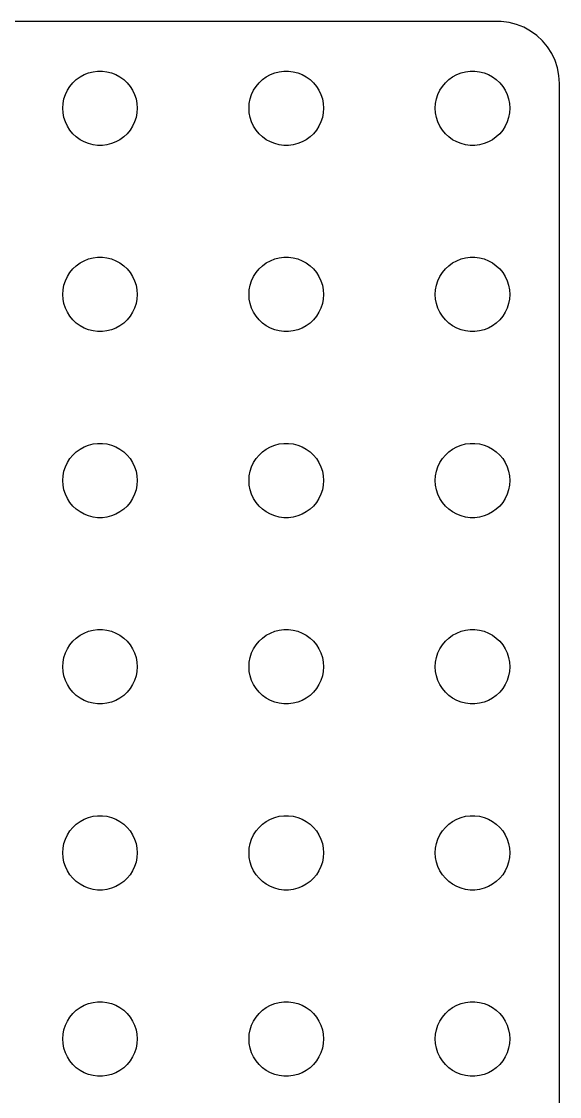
# Model space of a CAD drawing. Header units: metres. Extents: x -82 to 82, y -82 to 82.
# Drawn here: x 38.7 to 82, y -4.6 to 82 of the extents above; entities that cross this region are included whole.
import ezdxf

# ---------------------------------------------------------------- set-up
doc = ezdxf.new("R2010")
doc.units = ezdxf.units.M

msp = doc.modelspace()

# ---------------------------------------------------------------- linework, layer by layer
for p, q in [((77.3139, 81.9901), (-77.3139, 81.9901)), ((77.9369, 81.9114), (77.3139, 81.9901)), ((78.5451, 81.7553), (77.9369, 81.9114)), ((79.1289, 81.5241), (78.5451, 81.7553)), ((79.6791, 81.2216), (79.1289, 81.5241)), ((80.1871, 80.8526), (79.6791, 81.2216)), ((80.6448, 80.4227), (80.1871, 80.8526)), ((81.0451, 79.9389), (80.6448, 80.4227)), ((81.3815, 79.4088), (81.0451, 79.9389)), ((81.6489, 78.8406), (81.3815, 79.4088)), ((81.8429, 78.2434), (81.6489, 78.8406)), ((44.4379, 77.9469), (44.8116, 77.9941)), ((44.8116, 77.9941), (45.1884, 77.9941)), ((45.1884, 77.9941), (45.5621, 77.9469)), ((59.4379, 77.9469), (59.8116, 77.9941)), ((59.8116, 77.9941), (60.1884, 77.9941)), ((60.1884, 77.9941), (60.5621, 77.9469)), ((74.4379, 77.9469), (74.8116, 77.9941)), ((74.8116, 77.9941), (75.1884, 77.9941)), ((75.1884, 77.9941), (75.5621, 77.9469)), ((81.9606, 77.6267), (81.8429, 78.2434)), ((42.8131, 77.0536), (43.0877, 77.3115)), ((43.0877, 77.3115), (43.3925, 77.533)), ((43.3925, 77.533), (43.7227, 77.7145)), ((43.7227, 77.7145), (44.0729, 77.8532)), ((44.0729, 77.8532), (44.4379, 77.9469)), ((45.5621, 77.9469), (45.927, 77.8532)), ((45.927, 77.8532), (46.2773, 77.7145)), ((46.2773, 77.7145), (46.6075, 77.533)), ((46.6075, 77.533), (46.9123, 77.3115)), ((46.9123, 77.3115), (47.1869, 77.0536)), ((57.8131, 77.0536), (58.0877, 77.3115)), ((58.0877, 77.3115), (58.3925, 77.533)), ((58.3925, 77.533), (58.7227, 77.7145)), ((58.7227, 77.7145), (59.0729, 77.8532)), ((59.0729, 77.8532), (59.4379, 77.9469)), ((60.5621, 77.9469), (60.927, 77.8532)), ((60.927, 77.8532), (61.2773, 77.7145)), ((61.2773, 77.7145), (61.6075, 77.533)), ((61.6075, 77.533), (61.9123, 77.3115)), ((61.9123, 77.3115), (62.1869, 77.0536)), ((72.8131, 77.0536), (73.0877, 77.3115)), ((73.0877, 77.3115), (73.3925, 77.533)), ((73.3925, 77.533), (73.7227, 77.7145)), ((73.7227, 77.7145), (74.073, 77.8532)), ((74.073, 77.8532), (74.4379, 77.9469)), ((75.5621, 77.9469), (75.927, 77.8532)), ((75.927, 77.8532), (76.2773, 77.7145)), ((76.2773, 77.7145), (76.6075, 77.533)), ((76.6075, 77.533), (76.9123, 77.3115)), ((76.9123, 77.3115), (77.1869, 77.0536)), ((82, 77), (81.9606, 77.6267)), ((42.2107, 76.1044), (42.3711, 76.4453)), ((42.3711, 76.4453), (42.5729, 76.7634)), ((42.5729, 76.7634), (42.8131, 77.0536)), ((47.1869, 77.0536), (47.427, 76.7634)), ((47.427, 76.7634), (47.6289, 76.4453)), ((47.6289, 76.4453), (47.7893, 76.1044)), ((57.2107, 76.1044), (57.3711, 76.4453)), ((57.3711, 76.4453), (57.5729, 76.7634)), ((57.5729, 76.7634), (57.8131, 77.0536)), ((62.1869, 77.0536), (62.427, 76.7634)), ((62.427, 76.7634), (62.6289, 76.4453)), ((62.6289, 76.4453), (62.7893, 76.1044)), ((72.2107, 76.1044), (72.3711, 76.4453)), ((72.3711, 76.4453), (72.573, 76.7634)), ((72.573, 76.7634), (72.8131, 77.0536)), ((77.1869, 77.0536), (77.427, 76.7634)), ((77.427, 76.7634), (77.6289, 76.4453)), ((77.6289, 76.4453), (77.7893, 76.1044)), ((82, -77), (82, 77)), ((42, 75), (42.0237, 75.376)), ((42.0237, 75.376), (42.0942, 75.7461)), ((42.0942, 75.7461), (42.2107, 76.1044)), ((47.7893, 76.1044), (47.9057, 75.7461)), ((47.9057, 75.7461), (47.9763, 75.376)), ((47.9763, 75.376), (48, 75)), ((57, 75), (57.0237, 75.376)), ((57.0237, 75.376), (57.0942, 75.7461)), ((57.0942, 75.7461), (57.2107, 76.1044)), ((62.7893, 76.1044), (62.9057, 75.7461)), ((62.9057, 75.7461), (62.9763, 75.376)), ((62.9763, 75.376), (63, 75)), ((72, 75), (72.0237, 75.376)), ((72.0237, 75.376), (72.0943, 75.7461)), ((72.0943, 75.7461), (72.2107, 76.1044)), ((77.7893, 76.1044), (77.9057, 75.7461)), ((77.9057, 75.7461), (77.9763, 75.376)), ((77.9763, 75.376), (78, 75)), ((42.0237, 74.624), (42, 75)), ((42.0942, 74.2539), (42.0237, 74.624)), ((47.9763, 74.624), (47.9057, 74.2539)), ((48, 75), (47.9763, 74.624)), ((57.0237, 74.624), (57, 75)), ((57.0942, 74.2539), (57.0237, 74.624)), ((62.9763, 74.624), (62.9057, 74.2539)), ((63, 75), (62.9763, 74.624)), ((72.0237, 74.624), (72, 75)), ((72.0943, 74.2539), (72.0237, 74.624)), ((77.9763, 74.624), (77.9057, 74.2539)), ((78, 75), (77.9763, 74.624)), ((42.2107, 73.8956), (42.0942, 74.2539)), ((42.3711, 73.5547), (42.2107, 73.8956)), ((47.7893, 73.8956), (47.6289, 73.5547)), ((47.9057, 74.2539), (47.7893, 73.8956)), ((57.2107, 73.8956), (57.0942, 74.2539)), ((57.3711, 73.5547), (57.2107, 73.8956)), ((62.7893, 73.8956), (62.6289, 73.5547)), ((62.9057, 74.2539), (62.7893, 73.8956)), ((72.2107, 73.8956), (72.0943, 74.2539)), ((72.3711, 73.5547), (72.2107, 73.8956)), ((77.7893, 73.8956), (77.6289, 73.5547)), ((77.9057, 74.2539), (77.7893, 73.8956)), ((42.5729, 73.2366), (42.3711, 73.5547)), ((42.8131, 72.9464), (42.5729, 73.2366)), ((43.0877, 72.6885), (42.8131, 72.9464)), ((47.1869, 72.9464), (46.9123, 72.6885)), ((47.427, 73.2366), (47.1869, 72.9464)), ((47.6289, 73.5547), (47.427, 73.2366)), ((57.5729, 73.2366), (57.3711, 73.5547)), ((57.8131, 72.9464), (57.5729, 73.2366)), ((58.0877, 72.6885), (57.8131, 72.9464)), ((62.1869, 72.9464), (61.9123, 72.6885)), ((62.427, 73.2366), (62.1869, 72.9464)), ((62.6289, 73.5547), (62.427, 73.2366)), ((72.573, 73.2366), (72.3711, 73.5547)), ((72.8131, 72.9464), (72.573, 73.2366)), ((73.0877, 72.6885), (72.8131, 72.9464)), ((77.1869, 72.9464), (76.9123, 72.6885)), ((77.427, 73.2366), (77.1869, 72.9464)), ((77.6289, 73.5547), (77.427, 73.2366)), ((43.3925, 72.467), (43.0877, 72.6885)), ((43.7227, 72.2855), (43.3925, 72.467)), ((44.0729, 72.1468), (43.7227, 72.2855)), ((44.4379, 72.0531), (44.0729, 72.1468)), ((44.8116, 72.0059), (44.4379, 72.0531)), ((45.1884, 72.0059), (44.8116, 72.0059)), ((45.5621, 72.0531), (45.1884, 72.0059)), ((45.927, 72.1468), (45.5621, 72.0531)), ((46.2773, 72.2855), (45.927, 72.1468)), ((46.6075, 72.467), (46.2773, 72.2855)), ((46.9123, 72.6885), (46.6075, 72.467)), ((58.3925, 72.467), (58.0877, 72.6885)), ((58.7227, 72.2855), (58.3925, 72.467)), ((59.0729, 72.1468), (58.7227, 72.2855)), ((59.4379, 72.0531), (59.0729, 72.1468)), ((59.8116, 72.0059), (59.4379, 72.0531)), ((60.1884, 72.0059), (59.8116, 72.0059)), ((60.5621, 72.0531), (60.1884, 72.0059)), ((60.927, 72.1468), (60.5621, 72.0531)), ((61.2773, 72.2855), (60.927, 72.1468)), ((61.6075, 72.467), (61.2773, 72.2855)), ((61.9123, 72.6885), (61.6075, 72.467)), ((73.3925, 72.467), (73.0877, 72.6885)), ((73.7227, 72.2855), (73.3925, 72.467)), ((74.073, 72.1468), (73.7227, 72.2855)), ((74.4379, 72.0531), (74.073, 72.1468)), ((74.8116, 72.0059), (74.4379, 72.0531)), ((75.1884, 72.0059), (74.8116, 72.0059)), ((75.5621, 72.0531), (75.1884, 72.0059)), ((75.927, 72.1468), (75.5621, 72.0531)), ((76.2773, 72.2855), (75.927, 72.1468)), ((76.6075, 72.467), (76.2773, 72.2855)), ((76.9123, 72.6885), (76.6075, 72.467)), ((43.0877, 62.3115), (43.3925, 62.533)), ((43.3925, 62.533), (43.7227, 62.7145)), ((43.7227, 62.7145), (44.0729, 62.8532)), ((44.0729, 62.8532), (44.4379, 62.9469)), ((44.4379, 62.9469), (44.8116, 62.9941)), ((44.8116, 62.9941), (45.1884, 62.9941)), ((45.1884, 62.9941), (45.5621, 62.9469)), ((45.5621, 62.9469), (45.927, 62.8532)), ((45.927, 62.8532), (46.2773, 62.7145)), ((46.2773, 62.7145), (46.6075, 62.533)), ((46.6075, 62.533), (46.9123, 62.3115)), ((58.0877, 62.3115), (58.3925, 62.533)), ((58.3925, 62.533), (58.7227, 62.7145)), ((58.7227, 62.7145), (59.0729, 62.8532)), ((59.0729, 62.8532), (59.4379, 62.9469)), ((59.4379, 62.9469), (59.8116, 62.9941)), ((59.8116, 62.9941), (60.1884, 62.9941)), ((60.1884, 62.9941), (60.5621, 62.9469)), ((60.5621, 62.9469), (60.927, 62.8532)), ((60.927, 62.8532), (61.2773, 62.7145)), ((61.2773, 62.7145), (61.6075, 62.533)), ((61.6075, 62.533), (61.9123, 62.3115)), ((73.0877, 62.3115), (73.3925, 62.533)), ((73.3925, 62.533), (73.7227, 62.7145)), ((73.7227, 62.7145), (74.073, 62.8532)), ((74.073, 62.8532), (74.4379, 62.9469)), ((74.4379, 62.9469), (74.8116, 62.9941)), ((74.8116, 62.9941), (75.1884, 62.9941)), ((75.1884, 62.9941), (75.5621, 62.9469)), ((75.5621, 62.9469), (75.927, 62.8532)), ((75.927, 62.8532), (76.2773, 62.7145)), ((76.2773, 62.7145), (76.6075, 62.533)), ((76.6075, 62.533), (76.9123, 62.3115)), ((42.3711, 61.4453), (42.5729, 61.7634)), ((42.5729, 61.7634), (42.8131, 62.0536)), ((42.8131, 62.0536), (43.0877, 62.3115)), ((46.9123, 62.3115), (47.1869, 62.0536)), ((47.1869, 62.0536), (47.427, 61.7634)), ((47.427, 61.7634), (47.6289, 61.4453)), ((57.3711, 61.4453), (57.5729, 61.7634)), ((57.5729, 61.7634), (57.8131, 62.0536)), ((57.8131, 62.0536), (58.0877, 62.3115)), ((61.9123, 62.3115), (62.1869, 62.0536)), ((62.1869, 62.0536), (62.427, 61.7634)), ((62.427, 61.7634), (62.6289, 61.4453)), ((72.3711, 61.4453), (72.573, 61.7634)), ((72.573, 61.7634), (72.8131, 62.0536)), ((72.8131, 62.0536), (73.0877, 62.3115)), ((76.9123, 62.3115), (77.1869, 62.0536)), ((77.1869, 62.0536), (77.427, 61.7634)), ((77.427, 61.7634), (77.6289, 61.4453)), ((42.0237, 60.376), (42.0942, 60.7461)), ((42.0942, 60.7461), (42.2107, 61.1044)), ((42.2107, 61.1044), (42.3711, 61.4453)), ((47.6289, 61.4453), (47.7893, 61.1044)), ((47.7893, 61.1044), (47.9057, 60.7461)), ((47.9057, 60.7461), (47.9763, 60.376)), ((57.0237, 60.376), (57.0942, 60.7461)), ((57.0942, 60.7461), (57.2107, 61.1044)), ((57.2107, 61.1044), (57.3711, 61.4453)), ((62.6289, 61.4453), (62.7893, 61.1044)), ((62.7893, 61.1044), (62.9057, 60.7461)), ((62.9057, 60.7461), (62.9763, 60.376)), ((72.0237, 60.376), (72.0943, 60.7461)), ((72.0943, 60.7461), (72.2107, 61.1044)), ((72.2107, 61.1044), (72.3711, 61.4453)), ((77.6289, 61.4453), (77.7893, 61.1044)), ((77.7893, 61.1044), (77.9057, 60.7461)), ((77.9057, 60.7461), (77.9763, 60.376)), ((42, 60), (42.0237, 60.376)), ((42.0237, 59.624), (42, 60)), ((47.9763, 60.376), (48, 60)), ((48, 60), (47.9763, 59.624)), ((57, 60), (57.0237, 60.376)), ((57.0237, 59.624), (57, 60)), ((62.9763, 60.376), (63, 60)), ((63, 60), (62.9763, 59.624)), ((72, 60), (72.0237, 60.376)), ((72.0237, 59.624), (72, 60)), ((77.9763, 60.376), (78, 60)), ((78, 60), (77.9763, 59.624)), ((42.0942, 59.2539), (42.0237, 59.624)), ((42.2107, 58.8956), (42.0942, 59.2539)), ((47.9057, 59.2539), (47.7893, 58.8956)), ((47.9763, 59.624), (47.9057, 59.2539)), ((57.0942, 59.2539), (57.0237, 59.624)), ((57.2107, 58.8956), (57.0942, 59.2539)), ((62.9057, 59.2539), (62.7893, 58.8956)), ((62.9763, 59.624), (62.9057, 59.2539)), ((72.0943, 59.2539), (72.0237, 59.624)), ((72.2107, 58.8956), (72.0943, 59.2539)), ((77.9057, 59.2539), (77.7893, 58.8956)), ((77.9763, 59.624), (77.9057, 59.2539)), ((42.3711, 58.5547), (42.2107, 58.8956)), ((42.5729, 58.2366), (42.3711, 58.5547)), ((42.8131, 57.9464), (42.5729, 58.2366)), ((47.427, 58.2366), (47.1869, 57.9464)), ((47.6289, 58.5547), (47.427, 58.2366)), ((47.7893, 58.8956), (47.6289, 58.5547)), ((57.3711, 58.5547), (57.2107, 58.8956)), ((57.5729, 58.2366), (57.3711, 58.5547)), ((57.8131, 57.9464), (57.5729, 58.2366)), ((62.427, 58.2366), (62.1869, 57.9464)), ((62.6289, 58.5547), (62.427, 58.2366)), ((62.7893, 58.8956), (62.6289, 58.5547)), ((72.3711, 58.5547), (72.2107, 58.8956)), ((72.573, 58.2366), (72.3711, 58.5547)), ((72.8131, 57.9464), (72.573, 58.2366)), ((77.427, 58.2366), (77.1869, 57.9464)), ((77.6289, 58.5547), (77.427, 58.2366)), ((77.7893, 58.8956), (77.6289, 58.5547)), ((43.0877, 57.6885), (42.8131, 57.9464)), ((43.3925, 57.467), (43.0877, 57.6885)), ((43.7227, 57.2855), (43.3925, 57.467)), ((44.0729, 57.1468), (43.7227, 57.2855)), ((46.2773, 57.2855), (45.927, 57.1468)), ((46.6075, 57.467), (46.2773, 57.2855)), ((46.9123, 57.6885), (46.6075, 57.467)), ((47.1869, 57.9464), (46.9123, 57.6885)), ((58.0877, 57.6885), (57.8131, 57.9464)), ((58.3925, 57.467), (58.0877, 57.6885)), ((58.7227, 57.2855), (58.3925, 57.467)), ((59.0729, 57.1468), (58.7227, 57.2855)), ((61.2773, 57.2855), (60.927, 57.1468)), ((61.6075, 57.467), (61.2773, 57.2855)), ((61.9123, 57.6885), (61.6075, 57.467)), ((62.1869, 57.9464), (61.9123, 57.6885)), ((73.0877, 57.6885), (72.8131, 57.9464)), ((73.3925, 57.467), (73.0877, 57.6885)), ((73.7227, 57.2855), (73.3925, 57.467)), ((74.073, 57.1468), (73.7227, 57.2855)), ((76.2773, 57.2855), (75.927, 57.1468)), ((76.6075, 57.467), (76.2773, 57.2855)), ((76.9123, 57.6885), (76.6075, 57.467)), ((77.1869, 57.9464), (76.9123, 57.6885)), ((44.4379, 57.0531), (44.0729, 57.1468)), ((44.8116, 57.0059), (44.4379, 57.0531)), ((45.1884, 57.0059), (44.8116, 57.0059)), ((45.5621, 57.0531), (45.1884, 57.0059)), ((45.927, 57.1468), (45.5621, 57.0531)), ((59.4379, 57.0531), (59.0729, 57.1468)), ((59.8116, 57.0059), (59.4379, 57.0531)), ((60.1884, 57.0059), (59.8116, 57.0059)), ((60.5621, 57.0531), (60.1884, 57.0059)), ((60.927, 57.1468), (60.5621, 57.0531)), ((74.4379, 57.0531), (74.073, 57.1468)), ((74.8116, 57.0059), (74.4379, 57.0531)), ((75.1884, 57.0059), (74.8116, 57.0059)), ((75.5621, 57.0531), (75.1884, 57.0059)), ((75.927, 57.1468), (75.5621, 57.0531)), ((43.3925, 47.533), (43.7227, 47.7145)), ((43.7227, 47.7145), (44.0729, 47.8532)), ((44.0729, 47.8532), (44.4379, 47.9469)), ((44.4379, 47.9469), (44.8116, 47.9941)), ((44.8116, 47.9941), (45.1884, 47.9941)), ((45.1884, 47.9941), (45.5621, 47.9469)), ((45.5621, 47.9469), (45.927, 47.8532)), ((45.927, 47.8532), (46.2773, 47.7145)), ((46.2773, 47.7145), (46.6075, 47.533)), ((58.3925, 47.533), (58.7227, 47.7145)), ((58.7227, 47.7145), (59.0729, 47.8532)), ((59.0729, 47.8532), (59.4379, 47.9469)), ((59.4379, 47.9469), (59.8116, 47.9941)), ((59.8116, 47.9941), (60.1884, 47.9941)), ((60.1884, 47.9941), (60.5621, 47.9469)), ((60.5621, 47.9469), (60.927, 47.8532)), ((60.927, 47.8532), (61.2773, 47.7145)), ((61.2773, 47.7145), (61.6075, 47.533)), ((73.3925, 47.533), (73.7227, 47.7145)), ((73.7227, 47.7145), (74.073, 47.8532)), ((74.073, 47.8532), (74.4379, 47.9469)), ((74.4379, 47.9469), (74.8116, 47.9941)), ((74.8116, 47.9941), (75.1884, 47.9941)), ((75.1884, 47.9941), (75.5621, 47.9469)), ((75.5621, 47.9469), (75.927, 47.8532)), ((75.927, 47.8532), (76.2773, 47.7145)), ((76.2773, 47.7145), (76.6075, 47.533)), ((42.5729, 46.7634), (42.8131, 47.0536)), ((42.8131, 47.0536), (43.0877, 47.3115)), ((43.0877, 47.3115), (43.3925, 47.533)), ((46.6075, 47.533), (46.9123, 47.3115)), ((46.9123, 47.3115), (47.1869, 47.0536)), ((47.1869, 47.0536), (47.427, 46.7634)), ((57.5729, 46.7634), (57.8131, 47.0536)), ((57.8131, 47.0536), (58.0877, 47.3115)), ((58.0877, 47.3115), (58.3925, 47.533)), ((61.6075, 47.533), (61.9123, 47.3115)), ((61.9123, 47.3115), (62.1869, 47.0536)), ((62.1869, 47.0536), (62.427, 46.7634)), ((72.573, 46.7634), (72.8131, 47.0536)), ((72.8131, 47.0536), (73.0877, 47.3115)), ((73.0877, 47.3115), (73.3925, 47.533)), ((76.6075, 47.533), (76.9123, 47.3115)), ((76.9123, 47.3115), (77.1869, 47.0536)), ((77.1869, 47.0536), (77.427, 46.7634)), ((42.0942, 45.7461), (42.2107, 46.1044)), ((42.2107, 46.1044), (42.3711, 46.4453)), ((42.3711, 46.4453), (42.5729, 46.7634)), ((47.427, 46.7634), (47.6289, 46.4453)), ((47.6289, 46.4453), (47.7893, 46.1044)), ((47.7893, 46.1044), (47.9057, 45.7461)), ((57.0942, 45.7461), (57.2107, 46.1044)), ((57.2107, 46.1044), (57.3711, 46.4453)), ((57.3711, 46.4453), (57.5729, 46.7634)), ((62.427, 46.7634), (62.6289, 46.4453)), ((62.6289, 46.4453), (62.7893, 46.1044)), ((62.7893, 46.1044), (62.9057, 45.7461)), ((72.0943, 45.7461), (72.2107, 46.1044)), ((72.2107, 46.1044), (72.3711, 46.4453)), ((72.3711, 46.4453), (72.573, 46.7634)), ((77.427, 46.7634), (77.6289, 46.4453)), ((77.6289, 46.4453), (77.7893, 46.1044)), ((77.7893, 46.1044), (77.9057, 45.7461)), ((42, 45), (42.0237, 45.376)), ((42.0237, 45.376), (42.0942, 45.7461)), ((47.9057, 45.7461), (47.9763, 45.376)), ((47.9763, 45.376), (48, 45)), ((57, 45), (57.0237, 45.376)), ((57.0237, 45.376), (57.0942, 45.7461)), ((62.9057, 45.7461), (62.9763, 45.376)), ((62.9763, 45.376), (63, 45)), ((72, 45), (72.0237, 45.376)), ((72.0237, 45.376), (72.0943, 45.7461)), ((77.9057, 45.7461), (77.9763, 45.376)), ((77.9763, 45.376), (78, 45)), ((42.0237, 44.624), (42, 45)), ((42.0942, 44.2539), (42.0237, 44.624)), ((42.2107, 43.8956), (42.0942, 44.2539)), ((47.9057, 44.2539), (47.7893, 43.8956)), ((47.9763, 44.624), (47.9057, 44.2539)), ((48, 45), (47.9763, 44.624)), ((57.0237, 44.624), (57, 45)), ((57.0942, 44.2539), (57.0237, 44.624)), ((57.2107, 43.8956), (57.0942, 44.2539)), ((62.9057, 44.2539), (62.7893, 43.8956)), ((62.9763, 44.624), (62.9057, 44.2539)), ((63, 45), (62.9763, 44.624)), ((72.0237, 44.624), (72, 45)), ((72.0943, 44.2539), (72.0237, 44.624)), ((72.2107, 43.8956), (72.0943, 44.2539)), ((77.9057, 44.2539), (77.7893, 43.8956)), ((77.9763, 44.624), (77.9057, 44.2539)), ((78, 45), (77.9763, 44.624)), ((42.3711, 43.5547), (42.2107, 43.8956)), ((42.5729, 43.2366), (42.3711, 43.5547)), ((47.6289, 43.5547), (47.427, 43.2366)), ((47.7893, 43.8956), (47.6289, 43.5547)), ((57.3711, 43.5547), (57.2107, 43.8956)), ((57.5729, 43.2366), (57.3711, 43.5547)), ((62.6289, 43.5547), (62.427, 43.2366)), ((62.7893, 43.8956), (62.6289, 43.5547)), ((72.3711, 43.5547), (72.2107, 43.8956)), ((72.573, 43.2366), (72.3711, 43.5547)), ((77.6289, 43.5547), (77.427, 43.2366)), ((77.7893, 43.8956), (77.6289, 43.5547)), ((42.8131, 42.9464), (42.5729, 43.2366)), ((43.0877, 42.6885), (42.8131, 42.9464)), ((43.3925, 42.467), (43.0877, 42.6885)), ((43.7227, 42.2855), (43.3925, 42.467)), ((46.6075, 42.467), (46.2773, 42.2855)), ((46.9123, 42.6885), (46.6075, 42.467)), ((47.1869, 42.9464), (46.9123, 42.6885)), ((47.427, 43.2366), (47.1869, 42.9464)), ((57.8131, 42.9464), (57.5729, 43.2366)), ((58.0877, 42.6885), (57.8131, 42.9464)), ((58.3925, 42.467), (58.0877, 42.6885)), ((58.7227, 42.2855), (58.3925, 42.467)), ((61.6075, 42.467), (61.2773, 42.2855)), ((61.9123, 42.6885), (61.6075, 42.467)), ((62.1869, 42.9464), (61.9123, 42.6885)), ((62.427, 43.2366), (62.1869, 42.9464)), ((72.8131, 42.9464), (72.573, 43.2366)), ((73.0877, 42.6885), (72.8131, 42.9464)), ((73.3925, 42.467), (73.0877, 42.6885)), ((73.7227, 42.2855), (73.3925, 42.467)), ((76.6075, 42.467), (76.2773, 42.2855)), ((76.9123, 42.6885), (76.6075, 42.467)), ((77.1869, 42.9464), (76.9123, 42.6885)), ((77.427, 43.2366), (77.1869, 42.9464)), ((44.0729, 42.1468), (43.7227, 42.2855)), ((44.4379, 42.0531), (44.0729, 42.1468)), ((44.8116, 42.0059), (44.4379, 42.0531)), ((45.1884, 42.0059), (44.8116, 42.0059)), ((45.5621, 42.0531), (45.1884, 42.0059)), ((45.927, 42.1468), (45.5621, 42.0531)), ((46.2773, 42.2855), (45.927, 42.1468)), ((59.0729, 42.1468), (58.7227, 42.2855)), ((59.4379, 42.0531), (59.0729, 42.1468)), ((59.8116, 42.0059), (59.4379, 42.0531)), ((60.1884, 42.0059), (59.8116, 42.0059)), ((60.5621, 42.0531), (60.1884, 42.0059)), ((60.927, 42.1468), (60.5621, 42.0531)), ((61.2773, 42.2855), (60.927, 42.1468)), ((74.073, 42.1468), (73.7227, 42.2855)), ((74.4379, 42.0531), (74.073, 42.1468)), ((74.8116, 42.0059), (74.4379, 42.0531)), ((75.1884, 42.0059), (74.8116, 42.0059)), ((75.5621, 42.0531), (75.1884, 42.0059)), ((75.927, 42.1468), (75.5621, 42.0531)), ((76.2773, 42.2855), (75.927, 42.1468)), ((44.0729, 32.8532), (44.4379, 32.9469)), ((44.4379, 32.9469), (44.8116, 32.9941)), ((44.8116, 32.9941), (45.1884, 32.9941)), ((45.1884, 32.9941), (45.5621, 32.9469)), ((45.5621, 32.9469), (45.927, 32.8532)), ((59.0729, 32.8532), (59.4379, 32.9469)), ((59.4379, 32.9469), (59.8116, 32.9941)), ((59.8116, 32.9941), (60.1884, 32.9941)), ((60.1884, 32.9941), (60.5621, 32.9469)), ((60.5621, 32.9469), (60.927, 32.8532)), ((74.073, 32.8532), (74.4379, 32.9469)), ((74.4379, 32.9469), (74.8116, 32.9941)), ((74.8116, 32.9941), (75.1884, 32.9941)), ((75.1884, 32.9941), (75.5621, 32.9469)), ((75.5621, 32.9469), (75.927, 32.8532)), ((42.5729, 31.7634), (42.8131, 32.0536)), ((42.8131, 32.0536), (43.0877, 32.3115)), ((43.0877, 32.3115), (43.3925, 32.533)), ((43.3925, 32.533), (43.7227, 32.7145)), ((43.7227, 32.7145), (44.0729, 32.8532)), ((45.927, 32.8532), (46.2773, 32.7145)), ((46.2773, 32.7145), (46.6075, 32.533)), ((46.6075, 32.533), (46.9123, 32.3115)), ((46.9123, 32.3115), (47.1869, 32.0536)), ((47.1869, 32.0536), (47.427, 31.7634)), ((57.5729, 31.7634), (57.8131, 32.0536)), ((57.8131, 32.0536), (58.0877, 32.3115)), ((58.0877, 32.3115), (58.3925, 32.533)), ((58.3925, 32.533), (58.7227, 32.7145)), ((58.7227, 32.7145), (59.0729, 32.8532)), ((60.927, 32.8532), (61.2773, 32.7145)), ((61.2773, 32.7145), (61.6075, 32.533)), ((61.6075, 32.533), (61.9123, 32.3115)), ((61.9123, 32.3115), (62.1869, 32.0536)), ((62.1869, 32.0536), (62.427, 31.7634)), ((72.573, 31.7634), (72.8131, 32.0536)), ((72.8131, 32.0536), (73.0877, 32.3115)), ((73.0877, 32.3115), (73.3925, 32.533)), ((73.3925, 32.533), (73.7227, 32.7145)), ((73.7227, 32.7145), (74.073, 32.8532)), ((75.927, 32.8532), (76.2773, 32.7145)), ((76.2773, 32.7145), (76.6075, 32.533)), ((76.6075, 32.533), (76.9123, 32.3115)), ((76.9123, 32.3115), (77.1869, 32.0536)), ((77.1869, 32.0536), (77.427, 31.7634)), ((42.2107, 31.1044), (42.3711, 31.4453)), ((42.3711, 31.4453), (42.5729, 31.7634)), ((47.427, 31.7634), (47.6289, 31.4453)), ((47.6289, 31.4453), (47.7893, 31.1044)), ((57.2107, 31.1044), (57.3711, 31.4453)), ((57.3711, 31.4453), (57.5729, 31.7634)), ((62.427, 31.7634), (62.6289, 31.4453)), ((62.6289, 31.4453), (62.7893, 31.1044)), ((72.2107, 31.1044), (72.3711, 31.4453)), ((72.3711, 31.4453), (72.573, 31.7634)), ((77.427, 31.7634), (77.6289, 31.4453)), ((77.6289, 31.4453), (77.7893, 31.1044)), ((42, 30), (42.0237, 30.376)), ((42.0237, 30.376), (42.0942, 30.7461)), ((42.0942, 30.7461), (42.2107, 31.1044)), ((47.7893, 31.1044), (47.9057, 30.7461)), ((47.9057, 30.7461), (47.9763, 30.376)), ((47.9763, 30.376), (48, 30)), ((57, 30), (57.0237, 30.376)), ((57.0237, 30.376), (57.0942, 30.7461)), ((57.0942, 30.7461), (57.2107, 31.1044)), ((62.7893, 31.1044), (62.9057, 30.7461)), ((62.9057, 30.7461), (62.9763, 30.376)), ((62.9763, 30.376), (63, 30)), ((72, 30), (72.0237, 30.376)), ((72.0237, 30.376), (72.0943, 30.7461)), ((72.0943, 30.7461), (72.2107, 31.1044)), ((77.7893, 31.1044), (77.9057, 30.7461)), ((77.9057, 30.7461), (77.9763, 30.376)), ((77.9763, 30.376), (78, 30)), ((42.0237, 29.624), (42, 30)), ((42.0942, 29.2539), (42.0237, 29.624)), ((47.9763, 29.624), (47.9057, 29.2539)), ((48, 30), (47.9763, 29.624)), ((57.0237, 29.624), (57, 30)), ((57.0942, 29.2539), (57.0237, 29.624)), ((62.9763, 29.624), (62.9057, 29.2539)), ((63, 30), (62.9763, 29.624)), ((72.0237, 29.624), (72, 30)), ((72.0943, 29.2539), (72.0237, 29.624)), ((77.9763, 29.624), (77.9057, 29.2539)), ((78, 30), (77.9763, 29.624)), ((42.2107, 28.8956), (42.0942, 29.2539)), ((42.3711, 28.5547), (42.2107, 28.8956)), ((47.7893, 28.8956), (47.6289, 28.5547)), ((47.9057, 29.2539), (47.7893, 28.8956)), ((57.2107, 28.8956), (57.0942, 29.2539)), ((57.3711, 28.5547), (57.2107, 28.8956)), ((62.7893, 28.8956), (62.6289, 28.5547)), ((62.9057, 29.2539), (62.7893, 28.8956)), ((72.2107, 28.8956), (72.0943, 29.2539)), ((72.3711, 28.5547), (72.2107, 28.8956)), ((77.7893, 28.8956), (77.6289, 28.5547)), ((77.9057, 29.2539), (77.7893, 28.8956)), ((42.5729, 28.2366), (42.3711, 28.5547)), ((42.8131, 27.9464), (42.5729, 28.2366)), ((43.0877, 27.6884), (42.8131, 27.9464)), ((47.1869, 27.9464), (46.9123, 27.6884)), ((47.427, 28.2366), (47.1869, 27.9464)), ((47.6289, 28.5547), (47.427, 28.2366)), ((57.5729, 28.2366), (57.3711, 28.5547)), ((57.8131, 27.9464), (57.5729, 28.2366)), ((58.0877, 27.6884), (57.8131, 27.9464)), ((62.1869, 27.9464), (61.9123, 27.6884)), ((62.427, 28.2366), (62.1869, 27.9464)), ((62.6289, 28.5547), (62.427, 28.2366)), ((72.573, 28.2366), (72.3711, 28.5547)), ((72.8131, 27.9464), (72.573, 28.2366)), ((73.0877, 27.6884), (72.8131, 27.9464)), ((77.1869, 27.9464), (76.9123, 27.6884)), ((77.427, 28.2366), (77.1869, 27.9464)), ((77.6289, 28.5547), (77.427, 28.2366)), ((43.3925, 27.467), (43.0877, 27.6884)), ((43.7227, 27.2855), (43.3925, 27.467)), ((44.0729, 27.1468), (43.7227, 27.2855)), ((44.4379, 27.0531), (44.0729, 27.1468)), ((44.8116, 27.0059), (44.4379, 27.0531)), ((45.1884, 27.0059), (44.8116, 27.0059)), ((45.5621, 27.0531), (45.1884, 27.0059)), ((45.927, 27.1468), (45.5621, 27.0531)), ((46.2773, 27.2855), (45.927, 27.1468)), ((46.6075, 27.467), (46.2773, 27.2855)), ((46.9123, 27.6884), (46.6075, 27.467)), ((58.3925, 27.467), (58.0877, 27.6884)), ((58.7227, 27.2855), (58.3925, 27.467)), ((59.0729, 27.1468), (58.7227, 27.2855)), ((59.4379, 27.0531), (59.0729, 27.1468)), ((59.8116, 27.0059), (59.4379, 27.0531)), ((60.1884, 27.0059), (59.8116, 27.0059)), ((60.5621, 27.0531), (60.1884, 27.0059)), ((60.927, 27.1468), (60.5621, 27.0531)), ((61.2773, 27.2855), (60.927, 27.1468)), ((61.6075, 27.467), (61.2773, 27.2855)), ((61.9123, 27.6884), (61.6075, 27.467)), ((73.3925, 27.467), (73.0877, 27.6884)), ((73.7227, 27.2855), (73.3925, 27.467)), ((74.073, 27.1468), (73.7227, 27.2855)), ((74.4379, 27.0531), (74.073, 27.1468)), ((74.8116, 27.0059), (74.4379, 27.0531)), ((75.1884, 27.0059), (74.8116, 27.0059)), ((75.5621, 27.0531), (75.1884, 27.0059)), ((75.927, 27.1468), (75.5621, 27.0531)), ((76.2773, 27.2855), (75.927, 27.1468)), ((76.6075, 27.467), (76.2773, 27.2855)), ((76.9123, 27.6884), (76.6075, 27.467)), ((43.0877, 17.3115), (43.3925, 17.533)), ((43.3925, 17.533), (43.7227, 17.7145)), ((43.7227, 17.7145), (44.0729, 17.8532)), ((44.0729, 17.8532), (44.4379, 17.9469)), ((44.4379, 17.9469), (44.8116, 17.9941)), ((44.8116, 17.9941), (45.1884, 17.9941)), ((45.1884, 17.9941), (45.5621, 17.9469)), ((45.5621, 17.9469), (45.927, 17.8532)), ((45.927, 17.8532), (46.2773, 17.7145)), ((46.2773, 17.7145), (46.6075, 17.533)), ((46.6075, 17.533), (46.9123, 17.3115)), ((58.0877, 17.3115), (58.3925, 17.533)), ((58.3925, 17.533), (58.7227, 17.7145)), ((58.7227, 17.7145), (59.0729, 17.8532)), ((59.0729, 17.8532), (59.4379, 17.9469)), ((59.4379, 17.9469), (59.8116, 17.9941)), ((59.8116, 17.9941), (60.1884, 17.9941)), ((60.1884, 17.9941), (60.5621, 17.9469)), ((60.5621, 17.9469), (60.927, 17.8532)), ((60.927, 17.8532), (61.2773, 17.7145)), ((61.2773, 17.7145), (61.6075, 17.533)), ((61.6075, 17.533), (61.9123, 17.3115)), ((73.0877, 17.3115), (73.3925, 17.533)), ((73.3925, 17.533), (73.7227, 17.7145)), ((73.7227, 17.7145), (74.073, 17.8532)), ((74.073, 17.8532), (74.4379, 17.9469)), ((74.4379, 17.9469), (74.8116, 17.9941)), ((74.8116, 17.9941), (75.1884, 17.9941)), ((75.1884, 17.9941), (75.5621, 17.9469)), ((75.5621, 17.9469), (75.927, 17.8532)), ((75.927, 17.8532), (76.2773, 17.7145)), ((76.2773, 17.7145), (76.6075, 17.533)), ((76.6075, 17.533), (76.9123, 17.3115)), ((42.3711, 16.4453), (42.5729, 16.7634)), ((42.5729, 16.7634), (42.8131, 17.0536)), ((42.8131, 17.0536), (43.0877, 17.3115)), ((46.9123, 17.3115), (47.1869, 17.0536)), ((47.1869, 17.0536), (47.427, 16.7634)), ((47.427, 16.7634), (47.6289, 16.4453)), ((57.3711, 16.4453), (57.5729, 16.7634)), ((57.5729, 16.7634), (57.8131, 17.0536)), ((57.8131, 17.0536), (58.0877, 17.3115)), ((61.9123, 17.3115), (62.1869, 17.0536)), ((62.1869, 17.0536), (62.427, 16.7634)), ((62.427, 16.7634), (62.6289, 16.4453)), ((72.3711, 16.4453), (72.573, 16.7634)), ((72.573, 16.7634), (72.8131, 17.0536)), ((72.8131, 17.0536), (73.0877, 17.3115)), ((76.9123, 17.3115), (77.1869, 17.0536)), ((77.1869, 17.0536), (77.427, 16.7634)), ((77.427, 16.7634), (77.6289, 16.4453)), ((42.0237, 15.376), (42.0942, 15.7461)), ((42.0942, 15.7461), (42.2107, 16.1044)), ((42.2107, 16.1044), (42.3711, 16.4453)), ((47.6289, 16.4453), (47.7893, 16.1044)), ((47.7893, 16.1044), (47.9057, 15.7461)), ((47.9057, 15.7461), (47.9763, 15.376)), ((57.0237, 15.376), (57.0942, 15.7461)), ((57.0942, 15.7461), (57.2107, 16.1044)), ((57.2107, 16.1044), (57.3711, 16.4453)), ((62.6289, 16.4453), (62.7893, 16.1044)), ((62.7893, 16.1044), (62.9057, 15.7461)), ((62.9057, 15.7461), (62.9763, 15.376)), ((72.0237, 15.376), (72.0943, 15.7461)), ((72.0943, 15.7461), (72.2107, 16.1044)), ((72.2107, 16.1044), (72.3711, 16.4453)), ((77.6289, 16.4453), (77.7893, 16.1044)), ((77.7893, 16.1044), (77.9057, 15.7461)), ((77.9057, 15.7461), (77.9763, 15.376)), ((42, 15), (42.0237, 15.376)), ((42.0237, 14.624), (42, 15)), ((47.9763, 15.376), (48, 15)), ((48, 15), (47.9763, 14.624)), ((57, 15), (57.0237, 15.376)), ((57.0237, 14.624), (57, 15)), ((62.9763, 15.376), (63, 15)), ((63, 15), (62.9763, 14.624)), ((72, 15), (72.0237, 15.376)), ((72.0237, 14.624), (72, 15)), ((77.9763, 15.376), (78, 15)), ((78, 15), (77.9763, 14.624)), ((42.0942, 14.2539), (42.0237, 14.624)), ((42.2107, 13.8956), (42.0942, 14.2539)), ((42.3711, 13.5547), (42.2107, 13.8956)), ((47.7893, 13.8956), (47.6289, 13.5547)), ((47.9057, 14.2539), (47.7893, 13.8956)), ((47.9763, 14.624), (47.9057, 14.2539)), ((57.0942, 14.2539), (57.0237, 14.624)), ((57.2107, 13.8956), (57.0942, 14.2539)), ((57.3711, 13.5547), (57.2107, 13.8956)), ((62.7893, 13.8956), (62.6289, 13.5547)), ((62.9057, 14.2539), (62.7893, 13.8956)), ((62.9763, 14.624), (62.9057, 14.2539)), ((72.0943, 14.2539), (72.0237, 14.624)), ((72.2107, 13.8956), (72.0943, 14.2539)), ((72.3711, 13.5547), (72.2107, 13.8956)), ((77.7893, 13.8956), (77.6289, 13.5547)), ((77.9057, 14.2539), (77.7893, 13.8956)), ((77.9763, 14.624), (77.9057, 14.2539)), ((42.5729, 13.2366), (42.3711, 13.5547)), ((42.8131, 12.9464), (42.5729, 13.2366)), ((47.427, 13.2366), (47.1869, 12.9464)), ((47.6289, 13.5547), (47.427, 13.2366)), ((57.5729, 13.2366), (57.3711, 13.5547)), ((57.8131, 12.9464), (57.5729, 13.2366)), ((62.427, 13.2366), (62.1869, 12.9464)), ((62.6289, 13.5547), (62.427, 13.2366)), ((72.573, 13.2366), (72.3711, 13.5547)), ((72.8131, 12.9464), (72.573, 13.2366)), ((77.427, 13.2366), (77.1869, 12.9464)), ((77.6289, 13.5547), (77.427, 13.2366)), ((43.0877, 12.6884), (42.8131, 12.9464)), ((43.3925, 12.467), (43.0877, 12.6884)), ((43.7227, 12.2855), (43.3925, 12.467)), ((44.0729, 12.1468), (43.7227, 12.2855)), ((44.4379, 12.0531), (44.0729, 12.1468)), ((45.927, 12.1468), (45.5621, 12.0531)), ((46.2773, 12.2855), (45.927, 12.1468)), ((46.6075, 12.467), (46.2773, 12.2855)), ((46.9123, 12.6884), (46.6075, 12.467)), ((47.1869, 12.9464), (46.9123, 12.6884)), ((58.0877, 12.6884), (57.8131, 12.9464)), ((58.3925, 12.467), (58.0877, 12.6884)), ((58.7227, 12.2855), (58.3925, 12.467)), ((59.0729, 12.1468), (58.7227, 12.2855)), ((59.4379, 12.0531), (59.0729, 12.1468)), ((60.927, 12.1468), (60.5621, 12.0531)), ((61.2773, 12.2855), (60.927, 12.1468)), ((61.6075, 12.467), (61.2773, 12.2855)), ((61.9123, 12.6884), (61.6075, 12.467)), ((62.1869, 12.9464), (61.9123, 12.6884)), ((73.0877, 12.6884), (72.8131, 12.9464)), ((73.3925, 12.467), (73.0877, 12.6884)), ((73.7227, 12.2855), (73.3925, 12.467)), ((74.073, 12.1468), (73.7227, 12.2855)), ((74.4379, 12.0531), (74.073, 12.1468)), ((75.927, 12.1468), (75.5621, 12.0531)), ((76.2773, 12.2855), (75.927, 12.1468)), ((76.6075, 12.467), (76.2773, 12.2855)), ((76.9123, 12.6884), (76.6075, 12.467)), ((77.1869, 12.9464), (76.9123, 12.6884)), ((44.8116, 12.0059), (44.4379, 12.0531)), ((45.1884, 12.0059), (44.8116, 12.0059)), ((45.5621, 12.0531), (45.1884, 12.0059)), ((59.8116, 12.0059), (59.4379, 12.0531)), ((60.1884, 12.0059), (59.8116, 12.0059)), ((60.5621, 12.0531), (60.1884, 12.0059)), ((74.8116, 12.0059), (74.4379, 12.0531)), ((75.1884, 12.0059), (74.8116, 12.0059)), ((75.5621, 12.0531), (75.1884, 12.0059)), ((43.3925, 2.53297), (43.7227, 2.71448)), ((43.7227, 2.71448), (44.0729, 2.85316)), ((44.0729, 2.85316), (44.4379, 2.94685)), ((44.4379, 2.94685), (44.8116, 2.99408)), ((44.8116, 2.99408), (45.1884, 2.99408)), ((45.1884, 2.99408), (45.5621, 2.94685)), ((45.5621, 2.94685), (45.927, 2.85316)), ((45.927, 2.85316), (46.2773, 2.71448)), ((46.2773, 2.71448), (46.6075, 2.53297)), ((58.3925, 2.53297), (58.7227, 2.71448)), ((58.7227, 2.71448), (59.0729, 2.85316)), ((59.0729, 2.85316), (59.4379, 2.94685)), ((59.4379, 2.94685), (59.8116, 2.99408)), ((59.8116, 2.99408), (60.1884, 2.99408)), ((60.1884, 2.99408), (60.5621, 2.94685)), ((60.5621, 2.94685), (60.927, 2.85316)), ((60.927, 2.85316), (61.2773, 2.71448)), ((61.2773, 2.71448), (61.6075, 2.53297)), ((73.3925, 2.53297), (73.7227, 2.71448)), ((73.7227, 2.71448), (74.073, 2.85316)), ((74.073, 2.85316), (74.4379, 2.94685)), ((74.4379, 2.94685), (74.8116, 2.99408)), ((74.8116, 2.99408), (75.1884, 2.99408)), ((75.1884, 2.99408), (75.5621, 2.94685)), ((75.5621, 2.94685), (75.927, 2.85316)), ((75.927, 2.85316), (76.2773, 2.71448)), ((76.2773, 2.71448), (76.6075, 2.53297)), ((42.3711, 1.44525), (42.5729, 1.76335)), ((42.5729, 1.76335), (42.8131, 2.05363)), ((42.8131, 2.05363), (43.0877, 2.31154)), ((43.0877, 2.31154), (43.3925, 2.53297)), ((46.6075, 2.53297), (46.9123, 2.31154)), ((46.9123, 2.31154), (47.1869, 2.05363)), ((47.1869, 2.05363), (47.427, 1.76335)), ((47.427, 1.76335), (47.6289, 1.44525)), ((57.3711, 1.44525), (57.5729, 1.76335)), ((57.5729, 1.76335), (57.8131, 2.05363)), ((57.8131, 2.05363), (58.0877, 2.31154)), ((58.0877, 2.31154), (58.3925, 2.53297)), ((61.6075, 2.53297), (61.9123, 2.31154)), ((61.9123, 2.31154), (62.1869, 2.05363)), ((62.1869, 2.05363), (62.427, 1.76335)), ((62.427, 1.76335), (62.6289, 1.44525)), ((72.3711, 1.44525), (72.573, 1.76335)), ((72.573, 1.76335), (72.8131, 2.05363)), ((72.8131, 2.05363), (73.0877, 2.31154)), ((73.0877, 2.31154), (73.3925, 2.53297)), ((76.6075, 2.53297), (76.9123, 2.31154)), ((76.9123, 2.31154), (77.1869, 2.05363)), ((77.1869, 2.05363), (77.427, 1.76335)), ((77.427, 1.76335), (77.6289, 1.44525)), ((42.0942, 0.74606), (42.2107, 1.10437)), ((42.2107, 1.10437), (42.3711, 1.44525)), ((47.6289, 1.44525), (47.7893, 1.10437)), ((47.7893, 1.10437), (47.9057, 0.74606)), ((57.0942, 0.74606), (57.2107, 1.10437)), ((57.2107, 1.10437), (57.3711, 1.44525)), ((62.6289, 1.44525), (62.7893, 1.10437)), ((62.7893, 1.10437), (62.9057, 0.74606)), ((72.0943, 0.74606), (72.2107, 1.10437)), ((72.2107, 1.10437), (72.3711, 1.44525)), ((77.6289, 1.44525), (77.7893, 1.10437)), ((77.7893, 1.10437), (77.9057, 0.74606)), ((42, 0), (42.0237, 0.37599)), ((42.0237, -0.37599), (42, 0)), ((42.0237, 0.37599), (42.0942, 0.74606)), ((47.9057, 0.74606), (47.9763, 0.37599)), ((47.9763, 0.37599), (48, 0)), ((48, 0), (47.9763, -0.37599)), ((57, 0), (57.0237, 0.37599)), ((57.0237, -0.37599), (57, 0)), ((57.0237, 0.37599), (57.0942, 0.74606)), ((62.9057, 0.74606), (62.9763, 0.37599)), ((62.9763, 0.37599), (63, 0)), ((63, 0), (62.9763, -0.37599)), ((72, 0), (72.0237, 0.37599)), ((72.0237, -0.37599), (72, 0)), ((72.0237, 0.37599), (72.0943, 0.74606)), ((77.9057, 0.74606), (77.9763, 0.37599)), ((77.9763, 0.37599), (78, 0)), ((78, 0), (77.9763, -0.37599)), ((42.0942, -0.74606), (42.0237, -0.37599)), ((42.2107, -1.10437), (42.0942, -0.74606)), ((47.9057, -0.74606), (47.7893, -1.10437)), ((47.9763, -0.37599), (47.9057, -0.74606)), ((57.0942, -0.74606), (57.0237, -0.37599)), ((57.2107, -1.10437), (57.0942, -0.74606)), ((62.9057, -0.74606), (62.7893, -1.10437)), ((62.9763, -0.37599), (62.9057, -0.74606)), ((72.0943, -0.74606), (72.0237, -0.37599)), ((72.2107, -1.10437), (72.0943, -0.74606)), ((77.9057, -0.74606), (77.7893, -1.10437)), ((77.9763, -0.37599), (77.9057, -0.74606)), ((42.3711, -1.44525), (42.2107, -1.10437)), ((42.5729, -1.76335), (42.3711, -1.44525)), ((47.6289, -1.44525), (47.427, -1.76335)), ((47.7893, -1.10437), (47.6289, -1.44525)), ((57.3711, -1.44525), (57.2107, -1.10437)), ((57.5729, -1.76335), (57.3711, -1.44525)), ((62.6289, -1.44525), (62.427, -1.76335)), ((62.7893, -1.10437), (62.6289, -1.44525)), ((72.3711, -1.44525), (72.2107, -1.10437)), ((72.573, -1.76335), (72.3711, -1.44525)), ((77.6289, -1.44525), (77.427, -1.76335)), ((77.7893, -1.10437), (77.6289, -1.44525)), ((42.8131, -2.05363), (42.5729, -1.76335)), ((43.0877, -2.31154), (42.8131, -2.05363)), ((43.3925, -2.53297), (43.0877, -2.31154)), ((43.7227, -2.71448), (43.3925, -2.53297)), ((46.6075, -2.53297), (46.2773, -2.71448)), ((46.9123, -2.31154), (46.6075, -2.53297)), ((47.1869, -2.05363), (46.9123, -2.31154)), ((47.427, -1.76335), (47.1869, -2.05363)), ((57.8131, -2.05363), (57.5729, -1.76335)), ((58.0877, -2.31154), (57.8131, -2.05363)), ((58.3925, -2.53297), (58.0877, -2.31154)), ((58.7227, -2.71448), (58.3925, -2.53297)), ((61.6075, -2.53297), (61.2773, -2.71448)), ((61.9123, -2.31154), (61.6075, -2.53297)), ((62.1869, -2.05363), (61.9123, -2.31154)), ((62.427, -1.76335), (62.1869, -2.05363)), ((72.8131, -2.05363), (72.573, -1.76335)), ((73.0877, -2.31154), (72.8131, -2.05363)), ((73.3925, -2.53297), (73.0877, -2.31154)), ((73.7227, -2.71448), (73.3925, -2.53297)), ((76.6075, -2.53297), (76.2773, -2.71448)), ((76.9123, -2.31154), (76.6075, -2.53297)), ((77.1869, -2.05363), (76.9123, -2.31154)), ((77.427, -1.76335), (77.1869, -2.05363)), ((44.0729, -2.85316), (43.7227, -2.71448)), ((44.4379, -2.94685), (44.0729, -2.85316)), ((44.8116, -2.99408), (44.4379, -2.94685)), ((45.1884, -2.99408), (44.8116, -2.99408)), ((45.5621, -2.94685), (45.1884, -2.99408)), ((45.927, -2.85316), (45.5621, -2.94685)), ((46.2773, -2.71448), (45.927, -2.85316)), ((59.0729, -2.85316), (58.7227, -2.71448)), ((59.4379, -2.94685), (59.0729, -2.85316)), ((59.8116, -2.99408), (59.4379, -2.94685)), ((60.1884, -2.99408), (59.8116, -2.99408)), ((60.5621, -2.94685), (60.1884, -2.99408)), ((60.927, -2.85316), (60.5621, -2.94685)), ((61.2773, -2.71448), (60.927, -2.85316)), ((74.073, -2.85316), (73.7227, -2.71448)), ((74.4379, -2.94685), (74.073, -2.85316)), ((74.8116, -2.99408), (74.4379, -2.94685)), ((75.1884, -2.99408), (74.8116, -2.99408)), ((75.5621, -2.94685), (75.1884, -2.99408)), ((75.927, -2.85316), (75.5621, -2.94685)), ((76.2773, -2.71448), (75.927, -2.85316))]:
    msp.add_line(p, q)

doc.saveas('drawing.dxf')
